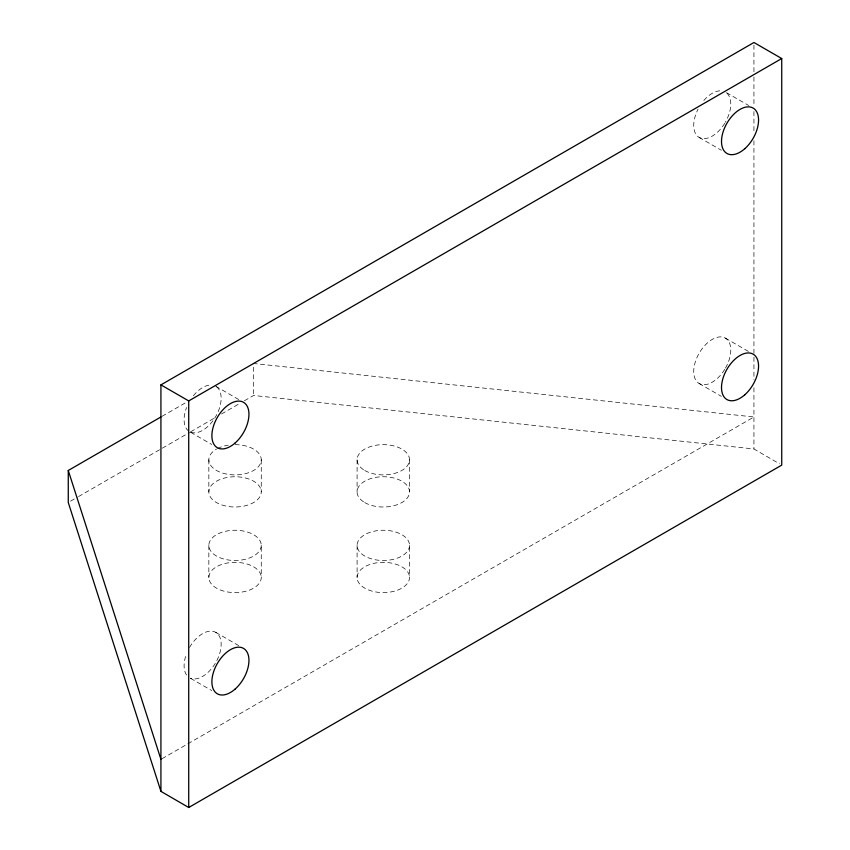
<?xml version="1.0" encoding="UTF-8"?>
<svg xmlns="http://www.w3.org/2000/svg" width="850" height="850" viewBox="0 0 850 850"><rect width="100%" height="100%" fill="white"/><g stroke="black" fill="none" stroke-linecap="round" stroke-linejoin="round"><path stroke-width="0.64" stroke-dasharray="4.25 3.19" d="M162.063 416.319L187.234 401.784M70.55 501.171L77.414 497.207M78.561 496.549L189.518 432.469M190.666 431.811L214.689 417.934M221.553 413.971L239.849 403.399M244.428 400.754L253.576 395.473L753.939 448.97L779.514 463.834M162.074 758.689L753.939 416.978L253.576 363.481L253.576 395.473M726.463 92.661L748.701 105.506M699.136 137.413L721.374 150.259M725.347 338.109L748.701 351.592M699.136 383.499L721.374 396.344M215.719 386.251L239.073 399.734M190.623 432.289L211.756 444.486M215.719 632.336L239.073 645.819M190.623 678.374L211.756 690.572M753.939 45.156L753.939 71.719M753.939 77.031L753.939 106.239M753.939 111.552L753.939 132.802M753.939 140.771L753.939 355.895M753.939 357.223L753.939 379.791M753.939 387.759L753.939 448.97M409.509 459.776L409.509 491.874M409.509 545.371A26.212 15.13 0 0 1 370.196 558.471A26.212 15.13 0 0 1 370.196 532.27A26.212 15.13 0 0 1 409.509 545.371L409.509 577.469A26.212 15.13 0 0 1 370.196 590.569A26.212 15.13 0 0 1 370.196 564.368A26.212 15.13 0 0 1 409.509 577.469M357.096 459.776L357.096 491.874M357.096 545.371L357.096 577.469M261.258 459.776L261.258 491.874A26.212 15.13 0 0 1 221.946 504.974A26.212 15.13 0 0 1 221.946 478.773A26.212 15.13 0 0 1 261.258 491.874M261.258 545.371A26.212 15.13 0 0 1 221.946 558.471A26.212 15.13 0 0 1 221.946 532.27A26.212 15.13 0 0 1 261.258 545.371L261.258 577.469A26.212 15.13 0 0 1 221.946 590.569A26.212 15.13 0 0 1 221.946 564.368A26.212 15.13 0 0 1 261.258 577.469M208.845 459.776L208.845 491.874M208.845 545.371L208.845 577.469M724.763 369.346A26.212 15.13 -60 0 1 694.216 376.157A26.212 15.13 -60 0 1 717.294 337.301A26.212 15.13 -60 0 1 725.347 368.369M726.941 93.203A26.212 15.13 -60 0 1 725.347 122.283M724.763 123.261A26.212 15.13 -60 0 1 699.433 137.572A26.212 15.13 -60 0 1 698.052 109.161M703.821 100.512A26.212 15.13 -60 0 1 721.512 90.844M189.518 647.466A26.212 15.13 -60 0 1 215.433 632.177A26.212 15.13 -60 0 1 216.282 661.608A26.212 15.13 -60 0 1 190.4 678.173M186.575 674.996A26.212 15.13 -60 0 1 186.575 653.597M235.046 444.646A26.212 15.13 0 0 1 260.366 463.696A26.212 15.13 0 0 1 221.946 472.876A26.212 15.13 0 0 1 216.516 449.076M217.504 448.534A26.212 15.13 0 0 1 228.268 445.156M216.548 386.793A26.212 15.13 -60 0 1 215.284 417.254A26.212 15.13 -60 0 1 189.518 431.641M188.689 431.109A26.212 15.13 -60 0 1 186.575 407.511M193.354 395.771A26.212 15.13 -60 0 1 211.884 385.071M364.767 502.573A26.212 15.13 0 0 0 408.616 495.794A26.212 15.13 0 0 0 376.518 477.254A26.212 15.13 0 0 0 364.767 502.573M364.767 470.475A26.212 15.13 0 0 0 408.616 463.696A26.212 15.13 0 0 0 376.518 445.156A26.212 15.13 0 0 0 364.767 470.475"/><path stroke-width="1.27" d="M160.926 791.371L160.926 384.88L753.939 42.5L781.734 58.544L781.734 465.12L188.721 807.5L160.926 791.371L68.266 502.499L68.266 470.475L160.926 416.978M160.926 384.88L188.721 400.924L781.734 58.544M68.266 470.475L160.926 759.358M188.721 400.924L188.721 807.5M235.216 442.903A26.212 15.13 -60 0 0 243.525 402.305A26.212 15.13 -60 0 0 212.521 429.792A26.212 15.13 -60 0 0 235.216 442.903M235.216 688.989A26.212 15.13 -60 0 0 243.525 648.391A26.212 15.13 -60 0 0 212.521 675.878A26.212 15.13 -60 0 0 235.216 688.989M744.834 394.751A26.212 15.13 -60 0 0 753.143 354.163A26.212 15.13 -60 0 0 722.139 381.65A26.212 15.13 -60 0 0 744.834 394.751M744.834 148.665A26.212 15.13 -60 0 0 753.143 108.078A26.212 15.13 -60 0 0 722.139 135.564A26.212 15.13 -60 0 0 744.834 148.665"/></g></svg>
